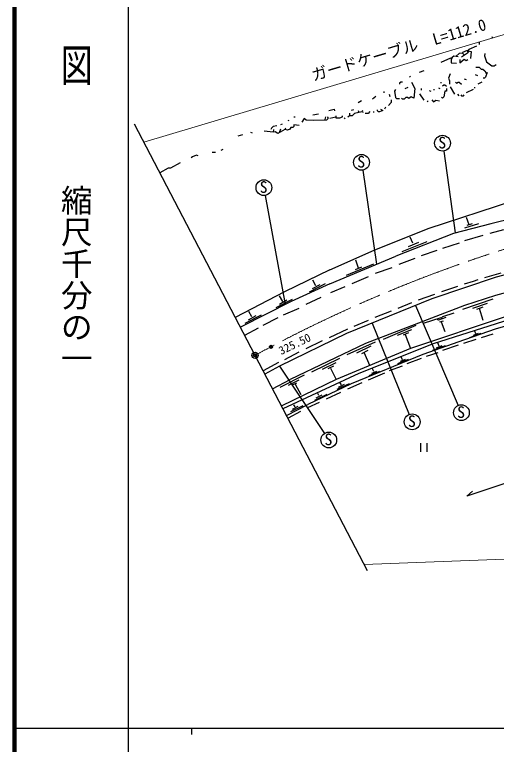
# Model space of a CAD drawing. Units: millimetres, scale not verified. Extents: x 40000 to 680000, y 20000 to 380000.
# Drawn here: x 40000 to 116274, y 202409 to 317896 of the extents above; entities that cross this region are included whole.
import ezdxf
from ezdxf.enums import TextEntityAlignment as Align

# ---------------------------------------------------------------- set-up
doc = ezdxf.new("R2010")
doc.units = ezdxf.units.MM
doc.header["$LTSCALE"] = 1000
doc.header["$PDMODE"] = 32
doc.header["$PDSIZE"] = 500
doc.linetypes.add('CHAIN', pattern=[18.5, 12, -1.5, 3.5, -1.5])
for name, color, linetype, lineweight in [('M-BGD', 7, 'Continuous', 25), ('M-BMK', 2, 'CHAIN', 13), ('M-BMK-SRVR', 3, 'Continuous', 25), ('M-STR-HTXT', 7, 'Continuous', 13), ('M-TTL', 2, 'Continuous', 140), ('M-TTL-BAND', 7, 'Continuous', 25)]:
    doc.layers.add(name, color=color, linetype=linetype, lineweight=lineweight)
doc.layers.add('M-OTRS', color=6, linetype='Continuous')
doc.styles.add('@ＭＳ ゴシック', font='')
doc.styles.add('ＭＳ ゴシック', font='')
doc.styles.get('@ＭＳ ゴシック').set_extended_font_data('@MS Gothic')
doc.styles.get('ＭＳ ゴシック').set_extended_font_data('MS Gothic')

msp = doc.modelspace()

# ---------------------------------------------------------------- linework, layer by layer
at = {"layer": 'M-BGD'}
for p, q in [((115554, 314424), (115639, 314170)), ((113522, 313493), (113522, 313154)), ((110728, 311207), (111829, 311969)), ((111659, 312223), (110897, 311884)), ((110897, 311884), (110897, 311799)), ((111829, 311969), (111659, 312223)), ((111913, 312392), (111744, 312138)), ((111744, 312138), (112252, 312053)), ((113099, 312900), (111913, 312392)), ((112252, 312053), (112167, 310953)), ((107511, 310360), (109035, 311037)), ((109035, 311037), (109204, 310953)), ((109289, 311122), (109119, 310868)), ((109119, 310868), (109119, 310275)), ((109543, 311291), (109289, 311122)), ((110220, 311207), (109543, 311291)), ((110389, 311715), (109881, 311291)), ((110897, 311799), (110389, 311715)), ((110474, 310275), (111151, 310868)), ((110474, 310783), (110474, 310275)), ((110897, 311799), (111151, 311545)), ((111151, 310868), (111490, 310614)), ((111490, 310614), (111744, 310783)), ((114453, 311715), (114369, 311376)), ((114369, 311376), (114707, 310445)), ((109119, 310275), (109966, 310191)), ((113014, 309598), (113522, 309598)), ((113522, 309598), (113861, 309259)), ((114707, 310445), (115554, 309767)), ((115554, 309767), (115893, 309767)), ((115893, 309767), (116231, 310021)), ((104801, 309005), (104039, 308751)), ((108950, 308497), (108696, 307820)), ((112929, 308413), (113268, 308243)), ((113861, 309259), (114115, 309259)), ((114115, 309259), (114453, 309005)), ((114453, 309005), (114707, 308497)), ((114792, 308751), (114538, 307989)), ((101161, 307227), (100907, 307058)), ((101415, 307227), (101161, 307227)), ((102685, 308074), (102515, 307989)), ((102854, 307227), (103362, 306211)), ((108696, 307820), (108865, 307397)), ((108865, 307397), (108865, 306889)), ((109797, 307227), (109966, 307058)), ((109966, 307058), (110220, 307227)), ((110220, 307227), (110389, 307227)), ((110389, 307227), (110728, 306889)), ((111151, 307735), (111490, 307651)), ((113945, 307227), (113353, 306889)), ((114369, 307820), (114199, 307820)), ((114538, 307989), (114369, 307820)), ((100314, 306042), (100145, 305788)), ((100907, 307058), (100907, 306889)), ((102261, 306381), (101753, 306127)), ((103362, 306211), (103193, 304687)), ((104378, 306211), (104378, 305957)), ((106325, 306042), (106495, 306042)), ((107087, 306296), (107341, 306211)), ((107426, 307143), (107595, 307143)), ((107765, 306635), (107934, 306804)), ((107934, 306804), (108103, 306804)), ((108103, 306804), (108357, 306550)), ((108357, 306211), (108357, 305788)), ((108950, 306465), (109627, 305280)), ((112591, 306042), (111490, 305534)), ((112760, 306381), (112929, 306381)), ((97181, 304941), (96673, 304518)), ((98451, 305703), (98451, 305534)), ((99298, 305280), (99383, 304941)), ((100145, 305788), (100314, 304772)), ((104124, 305365), (104801, 304349)), ((105648, 305873), (105902, 305788)), ((108103, 305788), (107934, 304857)), ((108357, 305788), (108103, 305788)), ((110135, 305280), (110305, 305026)), ((110643, 305195), (110728, 305026)), ((110728, 305026), (111067, 305026)), ((111067, 305026), (111151, 305195)), ((94895, 304264), (94387, 303925)), ((99637, 304010), (99213, 303502)), ((99637, 304433), (99637, 304010)), ((100314, 304772), (100483, 304603)), ((100483, 304603), (100907, 304603)), ((101415, 304518), (101245, 304603)), ((101669, 304518), (101415, 304518)), ((101923, 304772), (101669, 304518)), ((102177, 304772), (101923, 304772)), ((102431, 304603), (102177, 304772)), ((102769, 304857), (102431, 304603)), ((103193, 304687), (102769, 304857)), ((105309, 304264), (105394, 304095)), ((106071, 304433), (106325, 304095)), ((106325, 304095), (106664, 304349)), ((106664, 304349), (107257, 304264)), ((107765, 304687), (107595, 304772)), ((107934, 304857), (107765, 304687)), ((89731, 302740), (90577, 302909)), ((90577, 302909), (90662, 302655)), ((93625, 302825), (93287, 302740)), ((94387, 302740), (94472, 302401)), ((95065, 302740), (94980, 302486)), ((97435, 302655), (97435, 302825)), ((97605, 302486), (97435, 302655)), ((98282, 302740), (97774, 302486)), ((97943, 302909), (98282, 302740)), ((98705, 303248), (98536, 302909)), ((84227, 301724), (84397, 301724)), ((85836, 301470), (85497, 300877)), ((86175, 301216), (85836, 301470)), ((88122, 302147), (87191, 301978)), ((89223, 301724), (89138, 301301)), ((89477, 301724), (89561, 301639)), ((89561, 301639), (89561, 301385)), ((90831, 301639), (89900, 301470)), ((90831, 301893), (90831, 301555)), ((90831, 301555), (91509, 301555)), ((91509, 301555), (91932, 301724)), ((91932, 301724), (91932, 301893)), ((92271, 301555), (92186, 301385)), ((93033, 301893), (92779, 301639)), ((93033, 302317), (93033, 301893)), ((93456, 301893), (93033, 301893)), ((93795, 302232), (93456, 301893)), ((94980, 302486), (93795, 302232)), ((95234, 302401), (94980, 302486)), ((95996, 302232), (95488, 302232)), ((96250, 302571), (95996, 302232)), ((96758, 302486), (96927, 302486)), ((97774, 302486), (97605, 302486)), ((81518, 300285), (80925, 300200)), ((82365, 300539), (82111, 300454)), ((83381, 301216), (83296, 301047)), ((85074, 300369), (84227, 300454)), ((84227, 300454), (84227, 300200)), ((87275, 301131), (86175, 301216)), ((89392, 301216), (87275, 301131)), ((89561, 301385), (89392, 301216)), ((77369, 299269), (77623, 299184)), ((80925, 299269), (79486, 299438)), ((80671, 299946), (80587, 299692)), ((80925, 300200), (80671, 299946)), ((81010, 299692), (80925, 299269)), ((81264, 299353), (80925, 299269)), ((81687, 299099), (81264, 299353)), ((82788, 299692), (81687, 299099)), ((82111, 299777), (81857, 299184)), ((82873, 299946), (82788, 299692)), ((83211, 299607), (82788, 299692)), ((83550, 299777), (83211, 299607)), ((83719, 300031), (83550, 299777)), ((84058, 300031), (83719, 300031)), ((84227, 300200), (84058, 300031)), ((76099, 298845), (75337, 298676)), ((71273, 296136), (71781, 296136)), ((72967, 296559), (72628, 296390)), ((107934, 296305), (109737, 283354)), ((68141, 295374), (67971, 295205)), ((68818, 295628), (68141, 295374)), ((69072, 295543), (68818, 295628)), ((64331, 293596), (62994, 292853)), ((64669, 293596), (64331, 293596)), ((66193, 294443), (64669, 293596)), ((95109, 293278), (97312, 278429)), ((79655, 289278), (82813, 272013)), ((105479, 284029), (119364, 288601)), ((128254, 288008), (115385, 284791)), ((111506, 285836), (111913, 284706)), ((115385, 284791), (109458, 283267)), ((113437, 284791), (111236, 284113)), ((112421, 284791), (111587, 284525)), ((96927, 280642), (105479, 284029)), ((109458, 283267), (100340, 279664)), ((117417, 283859), (115215, 283267)), ((101371, 280389), (105315, 281968)), ((102377, 281184), (104016, 281875)), ((103044, 281734), (102623, 282682)), ((114115, 282928), (111236, 282081)), ((89900, 277509), (96927, 280642)), ((110389, 281743), (107765, 280896)), ((89900, 275308), (100340, 279664)), ((106833, 280557), (104378, 279711)), ((96830, 278395), (92512, 276617)), ((93952, 279073), (94375, 277803)), ((103362, 279287), (100822, 278356)), ((126391, 279118), (116231, 276324)), ((89900, 277509), (82703, 274038)), ((93952, 277549), (94968, 277972)), ((99721, 277848), (97097, 276917)), ((95996, 276409), (93371, 275308)), ((116231, 276324), (106071, 272937)), ((116993, 277001), (114369, 276239)), ((125799, 276155), (116147, 273445)), ((89900, 275308), (83804, 272514)), ((89173, 275288), (86616, 273957)), ((87176, 274555), (88377, 275210)), ((87699, 274980), (87206, 275851)), ((110135, 274885), (107595, 274038)), ((112591, 275647), (111151, 275223)), ((113353, 275901), (112591, 275647)), ((82703, 274038), (74940, 269950)), ((92271, 274800), (89985, 273869)), ((83917, 272822), (81360, 271491)), ((81920, 272088), (83121, 272744)), ((82443, 272514), (81950, 273384)), ((88461, 273107), (86090, 272006)), ((106071, 272937), (92525, 267434)), ((106495, 273615), (103870, 272683)), ((115723, 272853), (110897, 271244)), ((116147, 273445), (111236, 271837)), ((83804, 272514), (75761, 268450)), ((84989, 271413), (82534, 270313)), ((111236, 271837), (95573, 265825)), ((102854, 272260), (100653, 271413)), ((103475, 271882), (110239, 256048)), ((114792, 272175), (112506, 271413)), ((114115, 271583), (113099, 271244)), ((114199, 269466), (113607, 271413)), ((79025, 270350), (76468, 269020)), ((77028, 269617), (78230, 270272)), ((77551, 270043), (77058, 270913)), ((99637, 270990), (97012, 269974)), ((109543, 270651), (107765, 270059)), ((81687, 269889), (79317, 268704)), ((95996, 269466), (93710, 268535)), ((96603, 269091), (102471, 254617)), ((117840, 270143), (102685, 265063)), ((104717, 269043), (107511, 269974)), ((106325, 265825), (118433, 269720)), ((107087, 269551), (106833, 269720)), ((108273, 269974), (107087, 269551)), ((107849, 269381), (107257, 269212)), ((107511, 269974), (107680, 269805)), ((107511, 269297), (108103, 267773)), ((107765, 270059), (107595, 269889)), ((107595, 269889), (107680, 269805)), ((122497, 269974), (116231, 268196)), ((78555, 268281), (76413, 267127)), ((92694, 268111), (89815, 266757)), ((103531, 268704), (98367, 266503)), ((102854, 268027), (100568, 267095)), ((116231, 268196), (111236, 266418)), ((92525, 267434), (81941, 262269)), ((102346, 267519), (101499, 267180)), ((101838, 267265), (102685, 265063)), ((112083, 266817), (113851, 267472)), ((112644, 267165), (113425, 267477)), ((113014, 267389), (112868, 267820)), ((115723, 267349), (113861, 266757)), ((95573, 265825), (83635, 260153)), ((88715, 266249), (86090, 264979)), ((97097, 266079), (92609, 264047)), ((94557, 261169), (106325, 265825)), ((111236, 266418), (104632, 264132)), ((107215, 265450), (106991, 265959)), ((113014, 266503), (111067, 265825)), ((84989, 264471), (82703, 263285)), ((102685, 265063), (90916, 260153)), ((96419, 265402), (94133, 264301)), ((95911, 264725), (94895, 264217)), ((106207, 264793), (108239, 265523)), ((106809, 265169), (107667, 265507)), ((110220, 265571), (107765, 264725)), ((91424, 263455), (87021, 261338)), ((104632, 264132), (93287, 259475)), ((95319, 264386), (96165, 262439)), ((100693, 262662), (102347, 263354)), ((101083, 263032), (101874, 263354)), ((101406, 263276), (101202, 263745)), ((104378, 263455), (102092, 262608)), ((107003, 264386), (105140, 263793)), ((81772, 262862), (79338, 261519)), ((81941, 262269), (79625, 260970)), ((81941, 262269), (89041, 251621)), ((90831, 262777), (88715, 261761)), ((90493, 262269), (89561, 261846)), ((101330, 262269), (99298, 261507)), ((82534, 255581), (94557, 261169)), ((89985, 261931), (90916, 260153)), ((98536, 261169), (95996, 260068)), ((96142, 260794), (97796, 261486)), ((96532, 261164), (97323, 261486)), ((96855, 261408), (96631, 261923)), ((80810, 258697), (83635, 260153)), ((85836, 260830), (82000, 258891)), ((90916, 260153), (82280, 256004)), ((84989, 260068), (83295, 259214)), ((84651, 259560), (84058, 259306)), ((84397, 259391), (85304, 257763)), ((93287, 259475), (86429, 256173)), ((92960, 259492), (91012, 258560)), ((91298, 258958), (92209, 259426)), ((91725, 259327), (91532, 259644)), ((94980, 259645), (92694, 258629)), ((89418, 257786), (87471, 256855)), ((87757, 257253), (88667, 257721)), ((88183, 257622), (87991, 257939)), ((91593, 258121), (89307, 257020)), ((88207, 256512), (86344, 255665)), ((83042, 254480), (86429, 256173)), ((85642, 255973), (83694, 255042)), ((83980, 255440), (84891, 255908)), ((84407, 255809), (84214, 256126)), ((85243, 255073), (83296, 254057)), ((104265, 250087), (104265, 248687)), ((105315, 248687), (105315, 250087)), ((124275, 245929), (111575, 241695)), ((112506, 242457), (111575, 241695))]:
    msp.add_line(p, q, dxfattribs=at)
for centre, radius in [((107748, 297541), 1250), ((94923, 294514), 1250), ((79469, 290514), 1250), ((80585, 265326), 100), ((80585, 265326), 80), ((80585, 265326), 60), ((80585, 265326), 40), ((80585, 265326), 20), ((80585, 265326), 20), ((110732, 254899), 1250), ((102942, 253459), 1250), ((89734, 250581), 1250)]:
    msp.add_circle(centre, radius, dxfattribs=at)
msp.add_point((80585, 265326), dxfattribs=at)
at = {"layer": 'M-BMK'}
msp.add_arc((184699, 68146), 222980, 104.71582, 118.57121, dxfattribs=at)
at = {"layer": 'M-BMK-SRVR'}
for p, q in [((78059, 263971), (58987, 300534)), ((95848, 229866), (78059, 263971))]:
    msp.add_line(p, q, dxfattribs=at)
msp.add_circle((78059, 263971), 500, dxfattribs=at)
msp.add_point((78059, 263971), dxfattribs=at)
at = {"layer": 'M-OTRS'}
msp.add_point((78059, 263971), dxfattribs=at)
at = {"layer": 'M-STR-HTXT'}
for p, q in [((175302, 332025), (60457, 297718)), ((167031, 233652), (95323, 230874))]:
    msp.add_line(p, q, dxfattribs=at)
at = {"layer": 'M-TTL'}
msp.add_line((40000, 380000), (40000, 20000), dxfattribs=at)
at = {"layer": 'M-TTL-BAND'}
for p, q in [((58000, 370000), (58000, 20000)), ((40000, 205000), (579000, 205000)), ((68000, 205000), (68000, 204000))]:
    msp.add_line(p, q, dxfattribs=at)

# ---------------------------------------------------------------- texts
at = {"layer": 'M-BGD', "style": 'ＭＳ ゴシック'}
for p in [(107069, 296168), (94245, 293140), (78791, 289141), (110053, 253525), (102264, 252086), (89056, 249207)]:
    msp.add_text('S', height=1833, dxfattribs=at).set_placement(p, align=Align.BOTTOM_LEFT)
msp.add_text('325.50', height=1320, rotation=25.656, dxfattribs=at).set_placement((82361, 263649), align=Align.BOTTOM_LEFT)
at = {"layer": 'M-STR-HTXT', "style": 'ＭＳ ゴシック'}
msp.add_text('ガードケーブル  L=112.0', height=1833, rotation=16.495, dxfattribs=at).set_placement((87461, 306844), align=Align.BOTTOM_LEFT)
at = {"layer": 'M-TTL-BAND', "style": '@ＭＳ ゴシック', "width": 1.4}
msp.add_text('平  面  図', height=3666, rotation=270, dxfattribs=at).set_placement((49777, 306475), align=Align.MIDDLE_RIGHT)
at = {"layer": 'M-TTL-BAND', "style": '@ＭＳ ゴシック'}
msp.add_text('縮尺千分の一', height=3666, rotation=270, dxfattribs=at).set_placement((49777, 261030), align=Align.MIDDLE_RIGHT)

doc.saveas('drawing.dxf')
